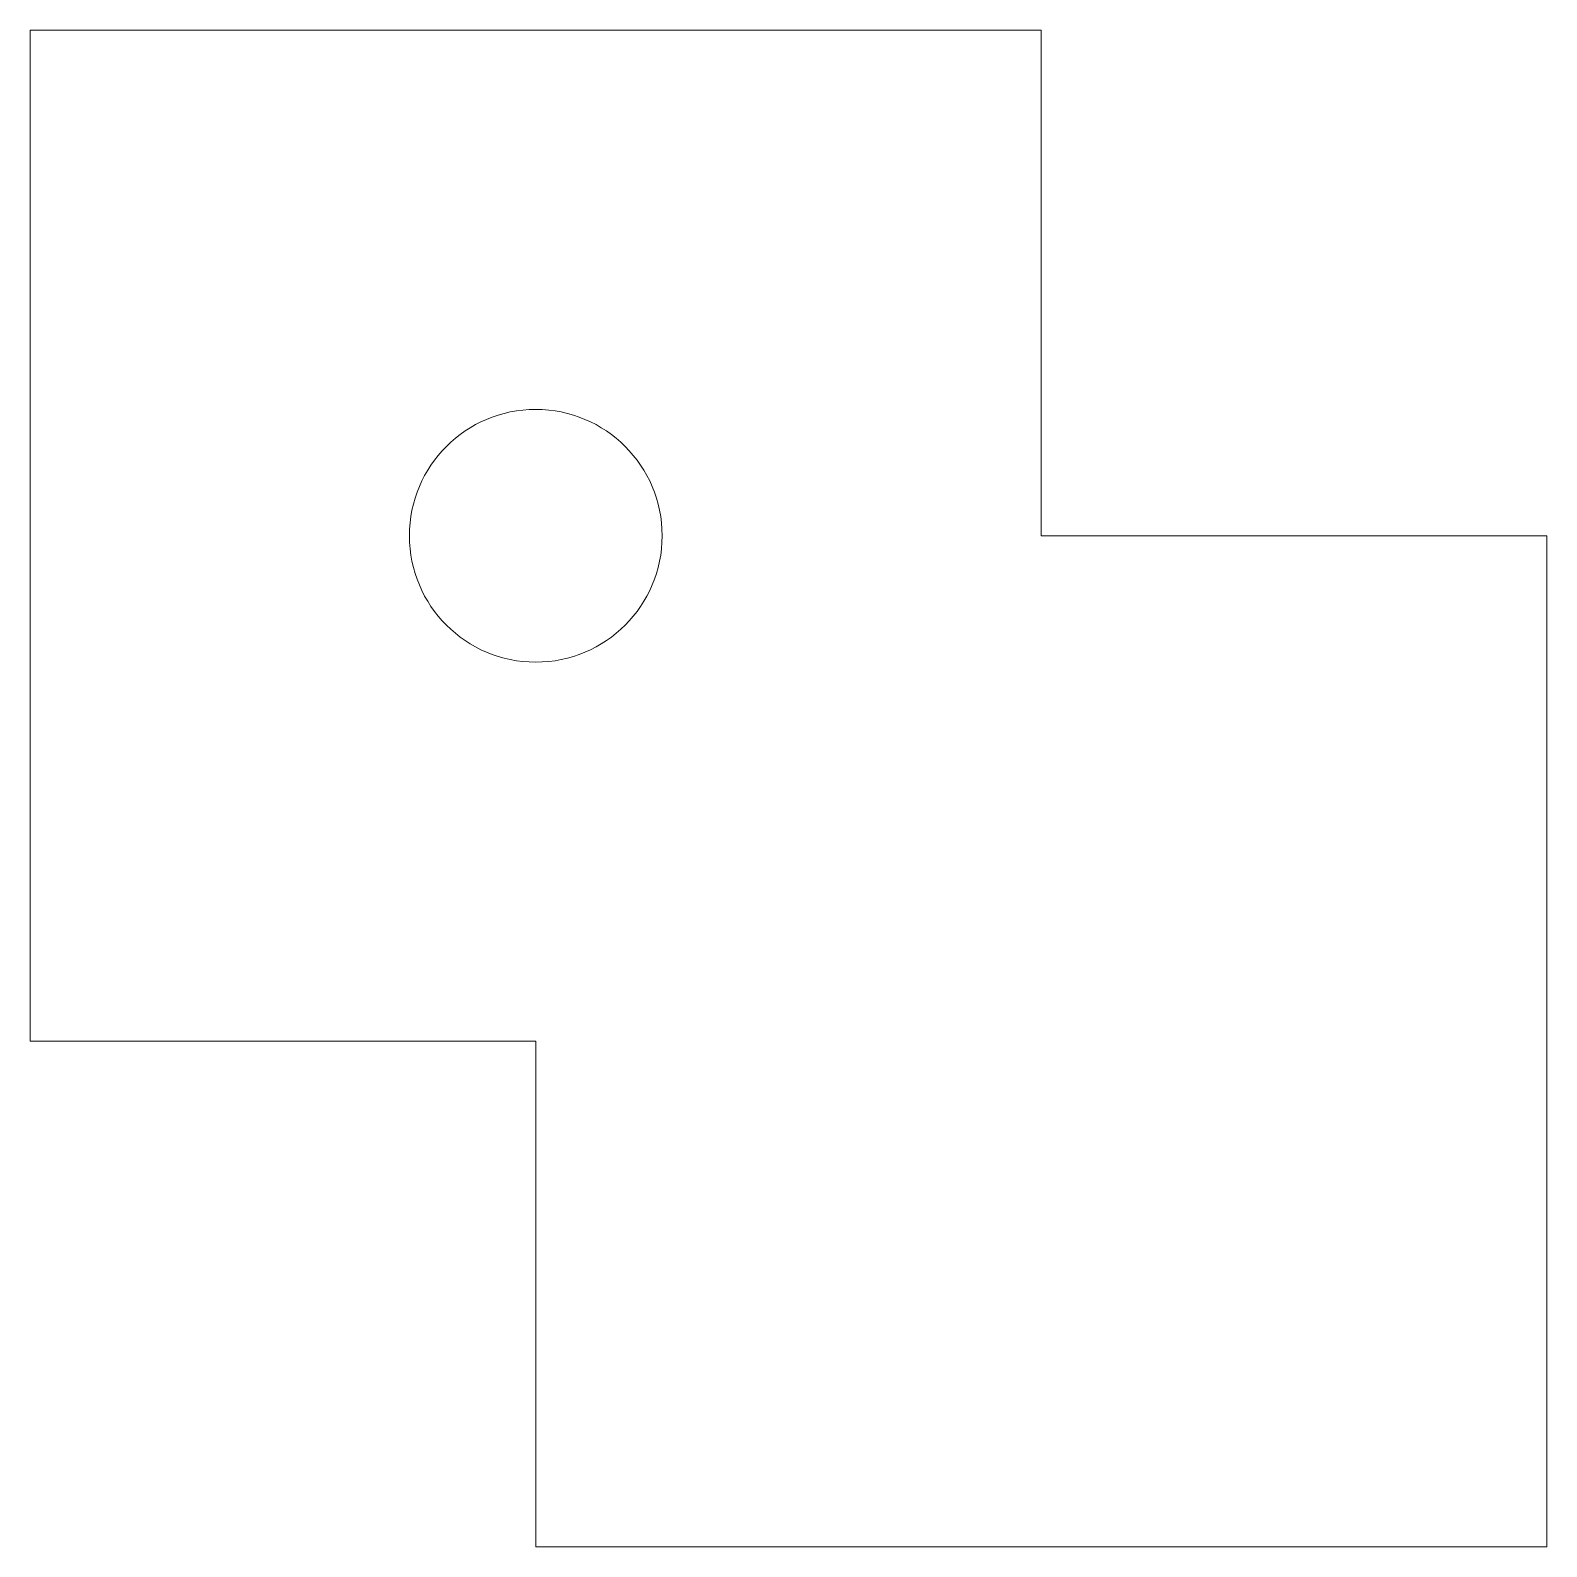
# Model space of a CAD drawing. Header units: millimetres. Extents: x -61 to 59, y -18 to 102.
import ezdxf

# ---------------------------------------------------------------- set-up
doc = ezdxf.new("R2010")
doc.units = ezdxf.units.MM
doc.header["$MEASUREMENT"] = 0
doc.layers.add('Layer 1', color=7, linetype='Continuous')

msp = doc.modelspace()

# ---------------------------------------------------------------- linework, layer by layer
at = {"layer": 'Layer 1', "color": 250, "lineweight": 18}
for points, knots in [([(-21.2903, -17.7116), (-21.2903, -17.7116), (58.7097, -17.7116), (58.7097, -17.7116), (58.7097, -17.7116), (58.7097, -17.7116), (58.7097, 62.2884), (58.7097, 62.2884), (58.7097, 62.2884), (58.7097, 62.2884), (18.7097, 62.2884), (18.7097, 62.2884), (18.7097, 62.2884), (18.7097, 62.2884), (18.7097, 102.2884), (18.7097, 102.2884), (18.7097, 102.2884), (18.7097, 102.2884), (-61.2903, 102.2884), (-61.2903, 102.2884), (-61.2903, 102.2884), (-61.2903, 102.2884), (-61.2903, 22.2884), (-61.2903, 22.2884), (-61.2903, 22.2884), (-61.2903, 22.2884), (-21.2903, 22.2884), (-21.2903, 22.2884), (-21.2903, 22.2884), (-21.2903, 22.2884), (-21.2903, -17.7116), (-21.2903, -17.7116)], [0, 0, 0, 0, 0.11111111, 0.11111111, 0.11111111, 0.11111111, 0.22222222, 0.22222222, 0.22222222, 0.22222222, 0.33333333, 0.33333333, 0.33333333, 0.33333333, 0.44444444, 0.44444444, 0.44444444, 0.44444444, 0.55555556, 0.55555556, 0.55555556, 0.55555556, 0.66666667, 0.66666667, 0.66666667, 0.66666667, 0.77777778, 0.77777778, 0.77777778, 0.77777778, 1, 1, 1, 1]), ([(-21.2903, 72.2884), (-15.7675, 72.2884), (-11.2903, 67.8113), (-11.2903, 62.2884), (-11.2903, 62.2884), (-11.2903, 56.7655), (-15.7675, 52.2884), (-21.2903, 52.2884), (-21.2903, 52.2884), (-26.8131, 52.2884), (-31.2903, 56.7655), (-31.2903, 62.2884), (-31.2903, 62.2884), (-31.2903, 67.8113), (-26.8131, 72.2884), (-21.2903, 72.2884)], [0, 0, 0, 0, 0.2, 0.2, 0.2, 0.2, 0.4, 0.4, 0.4, 0.4, 0.6, 0.6, 0.6, 0.6, 1, 1, 1, 1])]:
    msp.add_open_spline(points, degree=3, knots=knots, dxfattribs=at)

doc.saveas('drawing.dxf')
